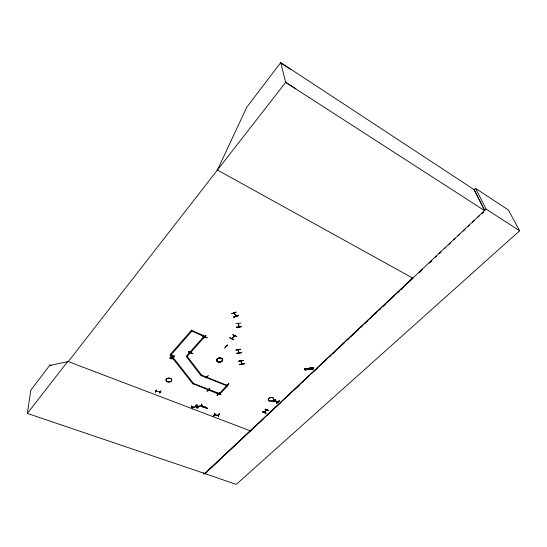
<?xml version="1.0" encoding="UTF-8"?>
<svg xmlns="http://www.w3.org/2000/svg" width="547" height="547" viewBox="0 0 547 547"><rect width="100%" height="100%" fill="white"/><g stroke="black" fill="none" stroke-linecap="round" stroke-linejoin="round"><path stroke-width="0.82" d="M236.174 316.118L233.904 313M238.41 350.094L238.109 349.478M239.012 352.343L239.148 352.986L239.066 352.371M238.998 326.887L238.916 326.258M241.138 360.856L241.213 361.246L241.063 360.637M241.781 363.386L241.897 364.028L241.945 363.358M51.589 365.601L49.989 364.999L49.934 365.423L68.293 361.588L285.664 82.365L280.741 62.59L246.772 107.198L217.419 170.028M204.783 336.651L204.94 337.567L205.029 336.754M277.514 402.442L273.992 400.972M277.623 402.154L274.109 400.862M265.931 413.012L262.416 411.597L265.945 412.978M238.369 323.564L238.827 326.908M412.623 278.013L204.858 473.586L27.35 413.416L30.81 390.202L49.989 364.999M238.581 323.708L239.039 326.839M229.925 337.622L229.795 337.978L233.781 339.694M229.918 337.807L233.774 339.728M205.07 337.109L204.605 337.308L205.104 337.437M217.932 361.875L217.932 361.861A2.947 2.017 -4.9 0 1 218.342 358.374A2.947 2.017 -4.9 0 1 222.547 360.158A2.947 2.017 -4.9 0 1 217.959 361.882L217.952 361.82M207.012 391.303L209.556 388.534L207.019 391.153M203.628 406.749L207.361 408.37L203.525 407.023M205.61 407.043L205.604 407.672L205.44 407.221M192.804 353.383L192.667 353.731L188.647 351.981M234.321 336.008L234.506 335.407M218.759 394.257L227.121 385.15M167.307 381.813L167.327 381.758A2.913 1.942 -1.8 0 1 167.485 378.456A2.913 1.942 -1.8 0 1 171.772 380.151A2.913 1.942 -1.8 0 1 167.327 381.82M218.417 393.635L218.301 394.113L218.287 393.587M272.919 401.942L275.565 399.283L272.905 401.806M275.797 401.477L276.358 401.416L276.091 401.648M214.773 413.279L213.863 415.925M213.836 415.939L214.752 413.3M213.85 416.062L214.95 413.293M214.909 414.496C212.981 415.296 219.299 415.98 218.615 414.811M218.28 415.262L218.561 414.947M218.362 416.629L219.279 413.669M218.171 416.588L219.285 413.792M238.437 350.101L238.164 349.772M155.239 392.514L156.442 389.724M156.36 391.249L155.881 391.296L156.298 391.228M160.257 391.905C159.129 391.707 160.743 392.548 160.257 391.57M159.717 393.3L161.009 390.517M197.98 407.864L197.05 404.917M192.489 406.947L192.558 407.44L192.599 407.057M196.537 406.715L196.441 406.291M197.542 406.442L201.884 405.683M201.44 405.758L201.508 405.382M205.624 378.08L208.38 375.304M203.21 338.73L205.925 335.639M204.646 337.287L205.057 337.424M205.829 407.433L205.809 407.084M236.154 316.084L234.089 312.939M264.31 411.877L264.276 412.493L266.833 409.703M231.887 338.579L232.044 338.039M27.35 413.416L67.835 361.362L68.32 361.546M197.604 406.059L197.617 406.53L201.918 405.778L201.809 405.327M191.894 331.058L170.972 354.982L170.165 354.647L191.6 330.121M172.134 358.695L171.929 359.119L171.266 358.21L169.761 358.251L169.946 357.841M169.953 358.032L171.149 358.012L170.808 356.87M173.775 356.849L173.577 357.273L172.914 356.364L171.402 356.398L171.594 355.988M171.594 356.179L172.797 356.159L172.455 355.01M171.484 357.793L171.608 358.182L172.777 358.162L172.968 357.759M173.249 356.138L174.431 356.316L174.616 355.906M193.125 383.755L219.32 394.449L227.873 385.738L201.583 375.064L187.218 356.357L186.431 356.035L203.99 336.302M201.57 374.77L200.776 375.365L186.39 356.678L187.218 356.357L205.337 336.084M202.951 336.166L207.163 337.786L202.937 335.967M188.633 352.015L188.77 351.666M205.925 335.776L203.204 338.6M191.122 352.118L190.937 352.733L190.725 352.275M232.085 338.668L234.779 335.762M193.139 384.042L193.611 383.235M226.615 385.669L201.084 375.591L201.583 375.064M226.089 346.176C225.849 347.058 225.624 346.34 226.143 346.244M227.511 345.02L224.755 348.07L227.484 344.993M234.294 313.294L233.925 313.034L234.273 313.055M207.388 376.705L207.135 376.931M217.138 395.18L219.689 392.596L217.125 395.16M217.036 393.238L220.913 394.599L217.18 393.095M227.402 384.842L227.306 384.938M226.273 386.305L228.892 383.666L226.287 386.428M226.465 386.531L228.906 383.796M220.899 394.592L217.07 393.177M473.757 190.158L475.582 188.387L508.375 209.986L519.65 230.8L236.249 484.41L204.858 473.586M266.71 409.99L264.153 412.445L264.133 412.048M268.55 410.523L265.028 409.115L268.714 410.571M279.332 400.972L276.481 403.426L279.161 400.876M204.872 473.777L486.112 209.104L475.582 188.387M253.781 428.041L250.67 430.968L67.807 361.403M258.758 423.357L263.114 419.262M267.462 415.166L272.44 410.482M276.173 406.975L281.151 402.291M284.884 398.784L290.478 393.512M294.211 390.004L299.188 385.32M302.922 381.813L308.522 376.548M311.633 373.622L312.877 372.445M314.115 371.276L317.226 368.35M320.959 364.842L322.204 363.673M323.448 362.504L326.559 359.577M329.67 356.651L330.914 355.482M332.781 353.724L335.892 350.798M338.374 348.46L340.241 346.702M342.107 344.945L344.596 342.607M347.707 339.68L348.952 338.511M351.441 336.166L353.93 333.827M356.418 331.489L358.285 329.732M360.774 327.393L362.634 325.636M365.123 323.291L367.611 320.952M370.1 318.614L371.967 316.857M374.456 314.518L376.322 312.761M379.433 309.834L380.678 308.665M383.167 306.327L385.656 303.982M388.76 301.055L390.004 299.886M391.871 298.129L394.36 295.79M398.093 292.283L399.337 291.107M401.204 289.356L403.693 287.011M409.915 281.158L413.019 278.238L216.885 169.734M419.207 272.42L422.298 269.507L419.836 271.845M429.101 263.107L431.576 260.782M435.282 257.295L436.52 256.126M438.995 253.801L440.848 252.058M444.561 248.564L445.798 247.401M448.889 244.495L450.742 242.745M453.839 239.839L455.077 238.677M458.167 235.764L460.02 234.02M463.111 231.114L464.971 229.371M468.061 226.458L469.299 225.296M472.389 222.39L474.242 220.639M477.955 217.152L479.193 215.99M481.668 213.658L483.521 211.915M250.294 430.824L203.969 474.256L203.881 472.581M429.751 262.546L431.61 260.803M439.665 253.254L440.903 252.092M481.798 213.747L483.035 212.585M241.104 360.924L241.87 363.994M205.665 407.631L205.679 407.036M214.451 414.674L218.663 415.166M204.804 337.383L204.667 336.938M234.54 335.742L234.608 335.366M218.752 394.004L218.821 393.635M264.324 412.465L264.304 412.117M202.971 336.104L207.033 337.889M232.735 334.785L236.735 336.549M196.852 405.108L198.021 407.884L197.084 404.896M208.318 389.655L208.4 390.182L208.516 389.696M160.23 392.055L160.189 391.714M231.689 313.787L236.242 312.084L231.689 313.657M233.87 317.048C241.665 313.452 238.218 316.44 233.822 316.836M233.843 317.028L238.465 315.421L233.952 317.178M207.545 376.938L207.053 376.548M207.477 377.074L207.518 376.575M193.617 383.522L192.824 383.823L170.179 355.167L170.999 354.853L193.617 383.522L219.06 393.368M227.203 384.931L227.62 385.088L227.538 384.712M277.979 401.977L274.423 400.397L278.108 401.895M265.083 409.245L268.584 410.647M197.911 406.004L198.048 406.216M201.877 405.806L201.911 405.341M226.014 346.668L225.952 346.326M227.237 384.951L227.278 384.603M235.866 350.148L240.571 349.314M241.432 352.774L236.687 353.239M196.045 405.074L197.228 408.021L196.093 405.224M201.549 404.281L202.643 407.084L201.481 404.13M192.599 408.636L191.436 406.045M238.848 361.109L243.531 360.487L238.889 361.287M238.875 361.218L243.518 360.418M244.318 363.755C234.779 364.972 242.198 365.109 244.263 363.427M235.948 323.516L240.871 323.024M232.037 338.689L231.873 338.258L231.866 338.661L234.745 335.427M218.711 394.278L218.725 393.669M204.913 337.027L204.599 337.396L204.53 337.027M304.877 368.781L313.164 367.844L313.164 368.206L304.891 369.095L304.87 368.726L313.164 367.844L304.884 368.931M304.877 369.56L313.164 368.678L313.171 369.04L304.905 369.929L304.891 369.567L304.905 369.929M304.891 369.813L313.171 368.89L313.123 367.762M197.672 406.551L197.652 406.202M196.147 406.797L196.086 406.325M201.535 405.86L201.467 405.416M172.462 355.208L173.139 356.131L174.623 356.097M172.975 357.95L171.491 357.984L170.814 357.061M214.793 414.831L214.827 414.359M197.221 408.007L196.277 405.204M155.881 391.296L160.25 391.919M241.289 360.87L241.398 361.211L241.371 360.815M159.881 392.001L159.84 391.625M313.151 368.869L304.884 369.758L304.87 368.726L304.891 369.095L313.171 368.206M264.563 412.219L264.495 411.918M279.339 400.992L279.12 400.725L276.508 403.412M219.785 392.78L217.152 395.324M204.831 336.945L191.081 330.709M191.614 330.409L205.351 336.371M225.685 346.518L226.041 346.661M232.851 334.668L236.68 336.419M197.617 406.53L197.522 406.106M196.441 406.619C187.587 407.187 194.527 408.377 196.387 406.271M295.777 88.785L285.664 82.365L484.758 210.752M280.878 63.137L290.655 69.462M486.112 209.104L519.65 230.8M280.741 62.59L474.085 189.604L484.375 209.993M238.848 352.371L238.964 353.027L238.923 352.665M171.608 358.182L172.134 358.887M173.255 356.329L173.782 357.041M238.916 353.006L238.143 349.813L239.121 352.965M241.33 360.931L242.047 363.967L242.054 363.598M474.516 190.281L478.358 197.898M479.124 199.416L482.201 205.508M482.974 207.033L484.512 210.082M218.944 394.045L218.944 393.683M191.621 405.86L192.612 408.828M196.079 405.088L196.975 407.877M201.508 404.137L202.39 406.934M241.432 352.781L241.364 352.412M239.709 364.589L239.648 364.22M244.29 363.618L239.668 364.384M312.282 367.851L312.296 368.883M311.722 367.905L311.735 368.945M310.881 368.001L310.901 369.034M310.135 368.083L310.156 369.116M309.294 368.172L309.315 369.204M266.71 409.655L266.642 410.291L266.437 409.86M241.336 326.402C241.747 327.161 236.236 327.851 236.454 327.01M313.151 368.671L313.171 369.04M240.557 349.184L235.853 350.018M241.254 360.541L241.377 361.218L241.097 360.569M238.273 349.451L238.403 350.142M234.465 335.728L234.335 336.029M232.249 338.087L232.297 338.47L232.113 338.025M225.713 346.148L225.692 346.552M227.21 384.616L227.162 385.088M218.547 393.847L218.561 394.25M218.157 393.696L218.171 394.066M214.533 414.325L214.499 414.797L214.431 414.339M204.893 336.692L205.002 337.561M208.229 389.751L208.263 390.127M204.626 336.925L204.612 337.431M190.91 352.077L190.869 352.747L190.882 352.377M192.188 407.002L192.257 407.494L192.106 407.05M305.711 368.637L305.732 369.669M170.992 354.565L170.972 354.982M159.943 391.515L159.874 392.014M156.298 390.886L156.278 391.392L156.23 391.037M155.881 390.852L155.916 391.337L155.833 390.955M265.945 413.135L262.43 411.741L265.972 413.17M207.347 408.342L203.634 406.893L207.361 408.37M192.797 353.54L188.763 351.83L192.817 353.574M241.384 352.576L236.707 353.43L241.391 352.596M241.357 326.566L236.475 327.202L241.357 326.593M217.952 361.745A2.947 2.017 -4.9 0 0 222.54 360.022A2.947 2.017 -4.9 0 0 218.328 358.223A2.947 2.017 -4.9 0 0 217.952 361.731A2.94 2.01 -4.9 0 0 222.533 360.015A2.94 2.01 -4.9 0 0 218.335 358.237A2.947 2.017 -4.9 0 0 217.952 361.745A2.947 2.017 -4.9 0 0 222.54 360.008A2.947 2.017 -4.9 0 0 218.335 358.237A2.94 2.01 -4.9 0 0 217.952 361.738M269.391 400.917A2.769 1.791 -7.8 0 0 273.78 399.344A2.769 1.791 -7.8 0 0 269.958 397.772A2.769 1.791 -7.8 0 0 269.391 400.917M269.377 400.773A2.762 1.791 -7.8 0 0 273.753 399.201A2.762 1.791 -7.8 0 0 269.945 397.635A2.762 1.791 -7.8 0 0 269.377 400.773M167.334 381.669A2.906 1.935 -1.8 0 0 171.758 380.008A2.906 1.935 -1.8 0 0 167.491 378.319A2.906 1.935 -1.8 0 0 167.334 381.669"/></g></svg>
